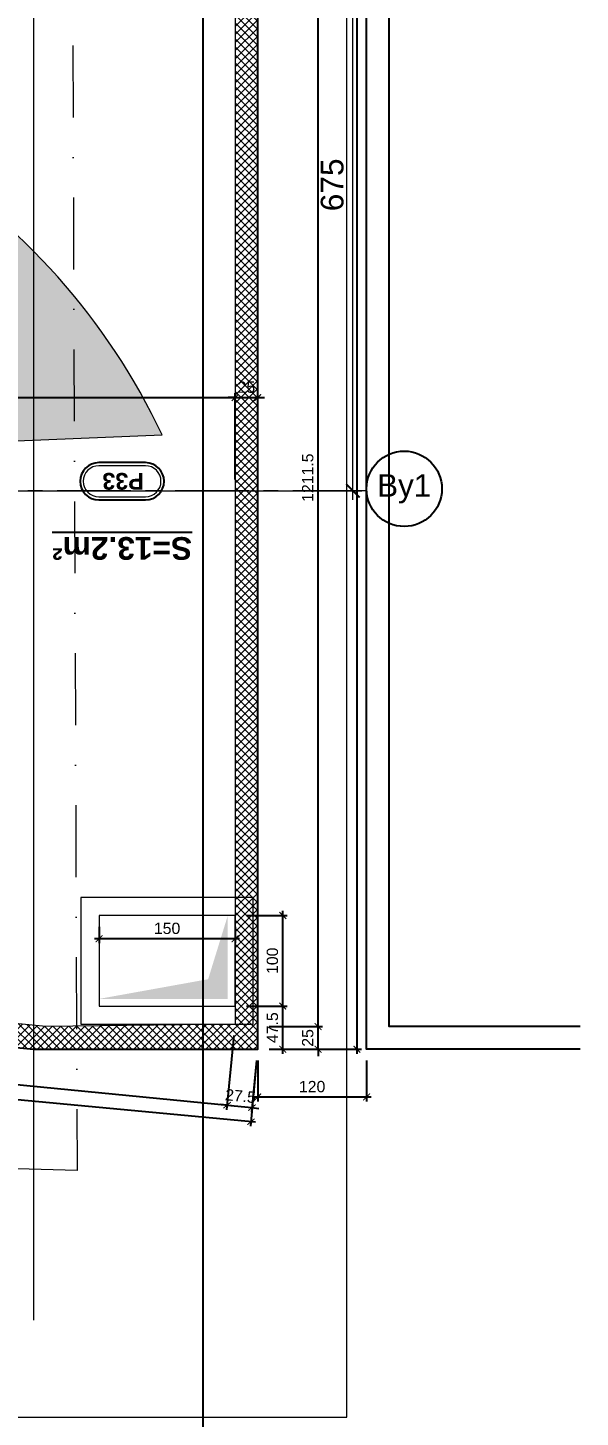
# Model space of a CAD drawing. Header units: centimetres. Extents: x 60496 to 66049, y -55119 to -48212.
# Drawn here: x 65439 to 66049, y -55119 to -53587 of the extents above; entities that cross this region are included whole.
import ezdxf
from ezdxf.enums import TextEntityAlignment as Align

# ---------------------------------------------------------------- set-up
doc = ezdxf.new("R2010")
doc.units = ezdxf.units.CM
doc.header["$LTSCALE"] = 50
doc.header["$MEASUREMENT"] = 0
for name, pattern in [('23486-A01$0${ Chain Double-Dash }', [0]), ('AXES', [2, 1.25, -0.25, 0.25, -0.25]), ('CACHE', [0.375, 0.25, -0.125]), ('CONTINU', [0]), ('Dot & Dashed', [335.138881, 158.75, -88.194444, 0, -88.194437])]:
    doc.linetypes.add(name, pattern=pattern)
doc.layers.get('0').update_dxf_attribs({"color": 8})
for name, color, linetype in [('AXES', 10, 'AXES'), ('BETON COUPE', 3, 'CONTINU'), ('BORD', 5, 'Continuous'), ('COTE 50ème', 1, 'Continuous'), ('OMBRE', 253, 'Continuous'), ('PILIER', 7, 'Continuous'), ('TEXTE', 7, 'Continuous')]:
    doc.layers.add(name, color=color, linetype=linetype)
for name, color, linetype, lineweight in [('BETON CACHE', 4, 'CACHE', 5), ('BETON HACHURE', 253, 'Continuous', 13), ('EXISTANT BORD', 251, 'Continuous', 60), ('EXISTANT COUPE', 251, 'Continuous', 40), ('MACONNERIE COUPE', 7, 'Continuous', 30)]:
    doc.layers.add(name, color=color, linetype=linetype, lineweight=lineweight)
doc.layers.add('FMULT', color=150, linetype='Continuous', plot=False)
doc.layers.add('HORS GEL', color=7, linetype='CACHE', lineweight=15, true_color=0x00661a)
doc.layers.add('New_2D Drafting - General_Pen_No__4', color=252, linetype='Continuous', lineweight=13, true_color=0x696969)
doc.styles.add('BRMNAMES', font='swisseb.ttf', dxfattribs={"height": 20})
doc.styles.add('FN_TEXT_1.50', font='arial.ttf', dxfattribs={"height": 10})
doc.styles.add('RS_TEXT_1.50', font='arial.ttf', dxfattribs={"height": 12.5})
doc.styles.add('RS_TXT_100', font='arial.ttf', dxfattribs={"height": 25})
doc.styles.add('RS_TXT_50', font='arial.ttf', dxfattribs={"height": 12.5})
doc.dimstyles.new('RS_100CM_LINEAIRE', dxfattribs={"dimscale": 10, "dimtxt": 25, "dimasz": 1.5, "dimexe": 1, "dimexo": 2.5, "dimgap": 1, "dimtad": 1, "dimdec": 1, "dimrnd": 0.5, "dimdsep": 46, "dimtxsty": 'RS_TXT_100', "dimblk1": 'ARCHTICK', "dimblk2": 'ARCHTICK', "dimsah": 1, "dimcen": 2.5, "dimdle": 1, "dimclrt": 4, "dimadec": 0, "dimazin": 2, "dimtfac": 1, "dimtdec": 1, "dimtix": 1, "dimtmove": 2, "dimatfit": 3, "dimfxl": 1, "dimtolj": 1, "dimtzin": 0, "dimarcsym": 0})
doc.dimstyles.new('RS_50CM_LINEAIRE', dxfattribs={"dimscale": 5, "dimtxt": 12.5, "dimasz": 1.5, "dimexe": 1, "dimexo": 2.5, "dimgap": 1, "dimtad": 1, "dimdec": 1, "dimrnd": 0.5, "dimdsep": 46, "dimtxsty": 'RS_TXT_50', "dimblk1": 'ARCHTICK', "dimblk2": 'ARCHTICK', "dimsah": 1, "dimcen": 2.5, "dimdle": 1, "dimclrt": 4, "dimadec": 0, "dimazin": 2, "dimtfac": 1, "dimtdec": 1, "dimtix": 1, "dimtmove": 2, "dimatfit": 3, "dimfxl": 1, "dimtolj": 1, "dimtzin": 0, "dimarcsym": 0})

# ---------------------------------------------------------------- blocks, each defined once
blk = doc.blocks.new('AXES_FN')
at = {"color": 0, "linetype": 'Continuous'}
blk.add_circle((0, 15), 22.18, dxfattribs=at)
at = {"color": 0, "style": 'FN_TEXT_1.50'}
blk.add_attdef('AXES', text='', height=12.5, dxfattribs=at).set_placement((-48.89, 20.63), align=Align.MIDDLE_CENTER)
blk = doc.blocks.new('_ArchTick')
at = {"color": 0, "linetype": 'ByBlock', "const_width": 0.15}
blk.add_lwpolyline([(-0.5, -0.5), (0.5, 0.5)], dxfattribs=at)
blk = doc.blocks.new('*D151')
at = {"layer": 'AXES', "color": 0, "linetype": 'Continuous', "lineweight": -2, "ltscale": 0.5, "transparency": 16777216}
for p, q in [((74583.4, -44454.7), (75353.4, -44454.7)), ((75343.4, -45139.7), (75343.4, -44444.7)), ((74583.4, -45129.7), (75353.4, -45129.7))]:
    blk.add_line(p, q, dxfattribs=at)
at = {"layer": 'Defpoints', "color": 0, "linetype": 'Continuous', "ltscale": 0.5, "transparency": 16777216}
for p in [(74558.4, -44454.7), (75343.4, -44454.7), (74558.4, -45129.7)]:
    blk.add_point(p, dxfattribs=at)
at = {"layer": 'AXES', "color": 0, "linetype": 'Continuous', "lineweight": -2, "ltscale": 0.5, "transparency": 16777216, "xscale": 15, "yscale": 15, "zscale": 15}
for p, rotation in [((75343.4, -44454.7), 90), ((75343.4, -45129.7), 270)]:
    blk.add_blockref('_ArchTick', p, dxfattribs=dict(at, rotation=rotation))
at = {"layer": 'AXES', "color": 4, "linetype": 'Continuous', "lineweight": 5, "ltscale": 0.5, "transparency": 16777216, "insert": (75320.6, -44792.2), "char_height": 25, "attachment_point": 5, "rotation": 90, "style": 'RS_TXT_100'}
blk.add_mtext('\\A1;675', dxfattribs=at)
blk = doc.blocks.new('*D1339')
at = {"layer": 'COTE 50ème', "color": 0, "lineweight": -2, "ltscale": 0.5, "transparency": 16777216}
for p, q in [((65720.5, -54718.5), (65720.5, -54660.9)), ((65680.4, -54665.9), (65725.5, -54665.9)), ((65705.4, -54713.5), (65725.5, -54713.5))]:
    blk.add_line(p, q, dxfattribs=at)
at = {"layer": 'Defpoints', "color": 0, "ltscale": 0.5, "transparency": 16777216}
for p in [(65667.9, -54665.9), (65720.5, -54665.9), (65692.9, -54713.5)]:
    blk.add_point(p, dxfattribs=at)
at = {"layer": 'COTE 50ème', "color": 0, "lineweight": -2, "ltscale": 0.5, "transparency": 16777216, "xscale": 7.5, "yscale": 7.5, "zscale": 7.5}
for p, rotation in [((65720.5, -54665.9), 90), ((65720.5, -54713.5), 270)]:
    blk.add_blockref('_ArchTick', p, dxfattribs=dict(at, rotation=rotation))
at = {"layer": 'COTE 50ème', "color": 4, "ltscale": 0.5, "transparency": 16777216, "insert": (65709.1, -54689.7), "char_height": 12.5, "attachment_point": 5, "rotation": 90, "style": 'RS_TXT_50'}
blk.add_mtext('\\A1;47.5', dxfattribs=at)
blk = doc.blocks.new('*D1340')
at = {"layer": 'COTE 50ème', "color": 0, "lineweight": -2, "ltscale": 0.5, "transparency": 16777216}
for p, q in [((65680.4, -54565.9), (65725.5, -54565.9)), ((65720.5, -54670.9), (65720.5, -54560.9)), ((65680.4, -54665.9), (65725.5, -54665.9))]:
    blk.add_line(p, q, dxfattribs=at)
at = {"layer": 'Defpoints', "color": 0, "ltscale": 0.5, "transparency": 16777216}
for p in [(65667.9, -54565.9), (65720.5, -54565.9), (65667.9, -54665.9)]:
    blk.add_point(p, dxfattribs=at)
at = {"layer": 'COTE 50ème', "color": 0, "lineweight": -2, "ltscale": 0.5, "transparency": 16777216, "xscale": 7.5, "yscale": 7.5, "zscale": 7.5}
for p, rotation in [((65720.5, -54565.9), 90), ((65720.5, -54665.9), 270)]:
    blk.add_blockref('_ArchTick', p, dxfattribs=dict(at, rotation=rotation))
at = {"layer": 'COTE 50ème', "color": 4, "ltscale": 0.5, "transparency": 16777216, "insert": (65709.1, -54615.9), "char_height": 12.5, "attachment_point": 5, "rotation": 90, "style": 'RS_TXT_50'}
blk.add_mtext('\\A1;100', dxfattribs=at)
blk = doc.blocks.new('*D979')
at = {"layer": 'COTE 50ème', "color": 0, "lineweight": -2, "ltscale": 0.5, "transparency": 16777216}
for p, q in [((64723, -54059.9), (64723, -53989.5)), ((65667.9, -54084.9), (65667.9, -53989.5)), ((64718, -53994.5), (65672.9, -53994.5))]:
    blk.add_line(p, q, dxfattribs=at)
at = {"layer": 'Defpoints', "color": 0, "ltscale": 0.5, "transparency": 16777216}
for p in [(65667.9, -53994.5), (64723, -54072.4), (65667.9, -54097.4)]:
    blk.add_point(p, dxfattribs=at)
at = {"layer": 'COTE 50ème', "color": 0, "lineweight": -2, "ltscale": 0.5, "transparency": 16777216, "xscale": 7.5, "yscale": 7.5, "zscale": 7.5, "rotation": 180}
blk.add_blockref('_ArchTick', (64723, -53994.5), dxfattribs=at)
at = {"layer": 'COTE 50ème', "color": 0, "lineweight": -2, "ltscale": 0.5, "transparency": 16777216, "xscale": 7.5, "yscale": 7.5, "zscale": 7.5}
blk.add_blockref('_ArchTick', (65667.9, -53994.5), dxfattribs=at)
at = {"layer": 'COTE 50ème', "color": 4, "ltscale": 0.5, "transparency": 16777216, "insert": (65195.4, -53983.1), "char_height": 12.5, "attachment_point": 5, "style": 'RS_TXT_50'}
blk.add_mtext('\\A1;945', dxfattribs=at)
blk = doc.blocks.new('*D980')
at = {"layer": 'COTE 50ème', "color": 0, "lineweight": -2, "ltscale": 0.5, "transparency": 16777216}
for p, q in [((65667.9, -54084.9), (65667.9, -53989.5)), ((65692.9, -54084.9), (65692.9, -53989.5)), ((65667.9, -53994.5), (65660.4, -53994.5)), ((65667.9, -53994.5), (65692.9, -53994.5)), ((65692.9, -53994.5), (65700.4, -53994.5))]:
    blk.add_line(p, q, dxfattribs=at)
at = {"layer": 'Defpoints', "color": 0, "ltscale": 0.5, "transparency": 16777216}
for p in [(65692.9, -53994.5), (65667.9, -54097.4), (65692.9, -54097.4)]:
    blk.add_point(p, dxfattribs=at)
at = {"layer": 'COTE 50ème', "color": 0, "lineweight": -2, "ltscale": 0.5, "transparency": 16777216, "xscale": 7.5, "yscale": 7.5, "zscale": 7.5}
blk.add_blockref('_ArchTick', (65667.9, -53994.5), dxfattribs=at)
at = {"layer": 'COTE 50ème', "color": 0, "lineweight": -2, "ltscale": 0.5, "transparency": 16777216, "xscale": 7.5, "yscale": 7.5, "zscale": 7.5, "rotation": 180}
blk.add_blockref('_ArchTick', (65692.9, -53994.5), dxfattribs=at)
at = {"layer": 'COTE 50ème', "color": 4, "ltscale": 0.5, "transparency": 16777216, "insert": (65680.4, -53983.1), "char_height": 12.5, "attachment_point": 5, "style": 'RS_TXT_50'}
blk.add_mtext('\\A1;25', dxfattribs=at)
blk = doc.blocks.new('*D936')
at = {"layer": 'COTE 50ème', "color": 0, "lineweight": -2, "ltscale": 0.5, "transparency": 16777216}
for p, q in [((65705.4, -54688.5), (65764.5, -54688.5)), ((65759.5, -54688.5), (65759.5, -54681)), ((65759.5, -54713.5), (65759.5, -54688.5)), ((65705.4, -54713.5), (65764.5, -54713.5)), ((65759.5, -54713.5), (65759.5, -54721))]:
    blk.add_line(p, q, dxfattribs=at)
at = {"layer": 'Defpoints', "color": 0, "ltscale": 0.5, "transparency": 16777216}
for p in [(65692.9, -54688.5), (65759.5, -54688.5), (65692.9, -54713.5)]:
    blk.add_point(p, dxfattribs=at)
at = {"layer": 'COTE 50ème', "color": 0, "lineweight": -2, "ltscale": 0.5, "transparency": 16777216, "xscale": 7.5, "yscale": 7.5, "zscale": 7.5}
for p, rotation in [((65759.5, -54688.5), 270), ((65759.5, -54713.5), 90)]:
    blk.add_blockref('_ArchTick', p, dxfattribs=dict(at, rotation=rotation))
at = {"layer": 'COTE 50ème', "color": 4, "ltscale": 0.5, "transparency": 16777216, "insert": (65748.1, -54701), "char_height": 12.5, "attachment_point": 5, "rotation": 90, "style": 'RS_TXT_50'}
blk.add_mtext('\\A1;25', dxfattribs=at)
blk = doc.blocks.new('*D937')
at = {"layer": 'COTE 50ème', "color": 0, "lineweight": -2, "ltscale": 0.5, "transparency": 16777216}
for p, q in [((65680.4, -53477.2), (65764.5, -53477.2)), ((65759.5, -54693.5), (65759.5, -53472.2)), ((65705.4, -54688.5), (65764.5, -54688.5))]:
    blk.add_line(p, q, dxfattribs=at)
at = {"layer": 'Defpoints', "color": 0, "ltscale": 0.5, "transparency": 16777216}
for p in [(65667.9, -53477.2), (65759.5, -53477.2), (65692.9, -54688.5)]:
    blk.add_point(p, dxfattribs=at)
at = {"layer": 'COTE 50ème', "color": 0, "lineweight": -2, "ltscale": 0.5, "transparency": 16777216, "xscale": 7.5, "yscale": 7.5, "zscale": 7.5}
for p, rotation in [((65759.5, -53477.2), 90), ((65759.5, -54688.5), 270)]:
    blk.add_blockref('_ArchTick', p, dxfattribs=dict(at, rotation=rotation))
at = {"layer": 'COTE 50ème', "color": 4, "ltscale": 0.5, "transparency": 16777216, "insert": (65748.1, -54082.9), "char_height": 12.5, "attachment_point": 5, "rotation": 90, "style": 'RS_TXT_50'}
blk.add_mtext('\\A1;1211.5', dxfattribs=at)
blk = doc.blocks.new('*D944')
at = {"layer": 'COTE 50ème', "color": 0, "lineweight": -2, "ltscale": 0.5, "transparency": 16777216}
for p, q in [((65705.4, -49527.2), (65807.3, -49527.2)), ((65802.3, -49522.2), (65802.3, -54718.5)), ((65705.4, -54713.5), (65807.3, -54713.5))]:
    blk.add_line(p, q, dxfattribs=at)
at = {"layer": 'Defpoints', "color": 0, "ltscale": 0.5, "transparency": 16777216}
for p in [(65692.9, -49527.2), (65692.9, -54713.5), (65802.3, -54713.5)]:
    blk.add_point(p, dxfattribs=at)
at = {"layer": 'COTE 50ème', "color": 0, "lineweight": -2, "ltscale": 0.5, "transparency": 16777216, "xscale": 7.5, "yscale": 7.5, "zscale": 7.5}
for p, rotation in [((65802.3, -49527.2), 90), ((65802.3, -54713.5), 270)]:
    blk.add_blockref('_ArchTick', p, dxfattribs=dict(at, rotation=rotation))
at = {"layer": 'COTE 50ème', "color": 4, "ltscale": 0.5, "transparency": 16777216, "insert": (65790.9, -52120.4), "char_height": 12.5, "attachment_point": 5, "rotation": 90, "style": 'RS_TXT_50'}
blk.add_mtext('\\A1;5186.5', dxfattribs=at)
blk = doc.blocks.new('*D923')
at = {"layer": 'COTE 50ème', "color": 0, "lineweight": -2, "ltscale": 0.5, "transparency": 16777216}
for p, q in [((64659.2, -54622.5), (64653.4, -54681.5)), ((64649, -54676), (65664.1, -54775.7)), ((65666.6, -54698.4), (65658.6, -54780.2))]:
    blk.add_line(p, q, dxfattribs=at)
at = {"layer": 'Defpoints', "color": 0, "ltscale": 0.5, "transparency": 16777216}
for p in [(64660.5, -54610.1), (65667.9, -54685.9), (65659.1, -54775.2)]:
    blk.add_point(p, dxfattribs=at)
at = {"layer": 'COTE 50ème', "color": 0, "lineweight": -2, "ltscale": 0.5, "transparency": 16777216, "xscale": 7.5, "yscale": 7.5, "zscale": 7.5}
for p, rotation in [((64653.9, -54676.5), 174.3913441653857), ((65659.1, -54775.2), 354.3913441653856)]:
    blk.add_blockref('_ArchTick', p, dxfattribs=dict(at, rotation=rotation))
at = {"layer": 'COTE 50ème', "color": 4, "ltscale": 0.5, "transparency": 16777216, "insert": (65157.6, -54714.5), "char_height": 12.5, "attachment_point": 5, "rotation": 354.3913, "style": 'RS_TXT_50'}
blk.add_mtext('\\A1;1010', dxfattribs=at)
blk = doc.blocks.new('*D924')
at = {"layer": 'COTE 50ème', "color": 0, "lineweight": -2, "ltscale": 0.5, "transparency": 16777216}
for p, q in [((65666.6, -54698.4), (65658.6, -54780.2)), ((65691.6, -54725.9), (65686.1, -54782.9)), ((65659.1, -54775.2), (65651.6, -54774.5)), ((65659.1, -54775.2), (65686.5, -54777.9)), ((65686.5, -54777.9), (65694, -54778.7))]:
    blk.add_line(p, q, dxfattribs=at)
at = {"layer": 'Defpoints', "color": 0, "ltscale": 0.5, "transparency": 16777216}
for p in [(65667.9, -54685.9), (65692.9, -54713.5), (65686.5, -54777.9)]:
    blk.add_point(p, dxfattribs=at)
at = {"layer": 'COTE 50ème', "color": 0, "lineweight": -2, "ltscale": 0.5, "transparency": 16777216, "xscale": 7.5, "yscale": 7.5, "zscale": 7.5}
for p, rotation in [((65659.1, -54775.2), 354.3913441653856), ((65686.5, -54777.9), 174.3913441653857)]:
    blk.add_blockref('_ArchTick', p, dxfattribs=dict(at, rotation=rotation))
at = {"layer": 'COTE 50ème', "color": 4, "ltscale": 0.5, "transparency": 16777216, "insert": (65673.9, -54765.2), "char_height": 12.5, "attachment_point": 5, "rotation": 354.3913, "style": 'RS_TXT_50'}
blk.add_mtext('\\A1;27.5', dxfattribs=at)
blk = doc.blocks.new('*D925')
at = {"layer": 'COTE 50ème', "color": 0, "lineweight": -2, "ltscale": 0.5, "transparency": 16777216}
for p, q in [((60878.7, -54276.4), (60871.9, -54348.8)), ((65690.4, -54793.9), (60867.4, -54343.4)), ((65691.7, -54726), (65684.9, -54798.4))]:
    blk.add_line(p, q, dxfattribs=at)
at = {"layer": 'Defpoints', "color": 0, "ltscale": 0.5, "transparency": 16777216}
for p in [(60879.8, -54263.9), (60872.4, -54343.9), (65692.9, -54713.5)]:
    blk.add_point(p, dxfattribs=at)
at = {"layer": 'COTE 50ème', "color": 0, "lineweight": -2, "ltscale": 0.5, "transparency": 16777216, "xscale": 7.5, "yscale": 7.5, "zscale": 7.5}
for p, rotation in [((60872.4, -54343.9), 174.6634725925406), ((65685.4, -54793.5), 354.6634725925406)]:
    blk.add_blockref('_ArchTick', p, dxfattribs=dict(at, rotation=rotation))
at = {"layer": 'COTE 50ème', "color": 4, "ltscale": 0.5, "transparency": 16777216, "insert": (63279.9, -54557.3), "char_height": 12.5, "attachment_point": 5, "rotation": 354.6635, "style": 'RS_TXT_50'}
blk.add_mtext('\\A1;4834', dxfattribs=at)
blk = doc.blocks.new('*D1365')
at = {"layer": 'COTE 50ème', "color": 0, "lineweight": -2, "ltscale": 0.5, "transparency": 16777216}
for p, q in [((65517.9, -54578.4), (65517.9, -54596.5)), ((65667.9, -54578.4), (65667.9, -54596.5)), ((65672.9, -54591.5), (65512.9, -54591.5))]:
    blk.add_line(p, q, dxfattribs=at)
at = {"layer": 'Defpoints', "color": 0, "ltscale": 0.5, "transparency": 16777216}
for p in [(65517.9, -54565.9), (65667.9, -54565.9), (65517.9, -54591.5)]:
    blk.add_point(p, dxfattribs=at)
at = {"layer": 'COTE 50ème', "color": 0, "lineweight": -2, "ltscale": 0.5, "transparency": 16777216, "xscale": 7.5, "yscale": 7.5, "zscale": 7.5, "rotation": 180}
blk.add_blockref('_ArchTick', (65517.9, -54591.5), dxfattribs=at)
at = {"layer": 'COTE 50ème', "color": 0, "lineweight": -2, "ltscale": 0.5, "transparency": 16777216, "xscale": 7.5, "yscale": 7.5, "zscale": 7.5}
blk.add_blockref('_ArchTick', (65667.9, -54591.5), dxfattribs=at)
at = {"layer": 'COTE 50ème', "color": 4, "ltscale": 0.5, "transparency": 16777216, "insert": (65592.9, -54580.2), "char_height": 12.5, "attachment_point": 5, "style": 'RS_TXT_50'}
blk.add_mtext('\\A1;150', dxfattribs=at)
blk = doc.blocks.new('PILIER')
at = {"color": 252}
blk.add_lwpolyline([(1.563, 1.2), (-1.437, 1.2, 1), (-1.437, -1.2), (1.563, -1.2, 1), (1.563, 1.2, -1)], format="xyb", dxfattribs=at)
at = {"color": 10, "lineweight": 20}
blk.add_lwpolyline([(1.563, 1), (-1.437, 1, 1), (-1.437, -1), (1.563, -1, 1)], format="xyb", close=True, dxfattribs=at)
at = {"color": 7, "style": 'BRMNAMES'}
blk.add_attdef('PILIER_TEXTE', text='', height=1.076, dxfattribs=at).set_placement((0, 0), align=Align.MIDDLE_CENTER)
blk = doc.blocks.new('*D1373')
at = {"layer": 'BETON COUPE', "color": 0, "lineweight": -2, "ltscale": 0.5, "transparency": 16777216}
for p, q in [((65692.9, -54726), (65692.9, -54771.1)), ((65812.9, -54726), (65812.9, -54771.1)), ((65687.9, -54766.1), (65817.9, -54766.1))]:
    blk.add_line(p, q, dxfattribs=at)
at = {"layer": 'Defpoints', "color": 0, "ltscale": 0.5, "transparency": 16777216}
for p in [(65692.9, -54713.5), (65812.9, -54713.5), (65812.9, -54766.1)]:
    blk.add_point(p, dxfattribs=at)
at = {"layer": 'BETON COUPE', "color": 0, "lineweight": -2, "ltscale": 0.5, "transparency": 16777216, "xscale": 7.5, "yscale": 7.5, "zscale": 7.5, "rotation": 180}
blk.add_blockref('_ArchTick', (65692.9, -54766.1), dxfattribs=at)
at = {"layer": 'BETON COUPE', "color": 0, "lineweight": -2, "ltscale": 0.5, "transparency": 16777216, "xscale": 7.5, "yscale": 7.5, "zscale": 7.5}
blk.add_blockref('_ArchTick', (65812.9, -54766.1), dxfattribs=at)
at = {"layer": 'BETON COUPE', "color": 4, "ltscale": 0.5, "transparency": 16777216, "insert": (65752.9, -54754.8), "char_height": 12.5, "attachment_point": 5, "style": 'RS_TXT_50'}
blk.add_mtext('\\A1;120', dxfattribs=at)
blk = doc.blocks.new('A$Ce9568e5d')
at = {"layer": 'AXES', "lineweight": 5, "ltscale": 1.3}
blk.add_line((3195, -3235), (-1985, -3235), dxfattribs=at)
at = {"layer": 'HORS GEL', "linetype": '23486-A01$0${ Chain Double-Dash }', "ltscale": 1.2}
blk.add_line((2827.5, 1580), (2827.5, -4150), dxfattribs=at)
at = {"layer": 'AXES', "linetype": 'ByBlock'}
ref = blk.add_blockref('AXES_FN', (3208.4, -3232.83), dxfattribs=dict(at, xscale=1.875, yscale=1.875, zscale=1.875, rotation=270))
ref.add_attrib('AXES', 'By1', dxfattribs={"layer": '0', "color": 0, "height": 24.75, "style": 'RS_TEXT_1.50'}).set_placement((3236.53, -3232.83), align=Align.MIDDLE)
at = {"layer": 'AXES', "linetype": 'Continuous', "lineweight": 5, "ltscale": 0.5}
dim = blk.add_linear_dim(base=(3179.95, -2560), p1=(2395, -3235), p2=(2395, -2560), angle=270, dimstyle='RS_100CM_LINEAIRE', dxfattribs=at)
dim.commit()
dim.dimension.update_dxf_attribs({"geometry": '*D151', "text_midpoint": (3157.18, -2897.5), "insert": (-72163.45, 41894.73)})

msp = doc.modelspace()

# ---------------------------------------------------------------- hatches: boundary and pattern name
at = {"layer": 'BETON HACHURE', "transparency": 33554585}
h = msp.add_hatch(dxfattribs=at)
h.set_pattern_fill('ANSI37', color=256, scale=50, angle=270, style=0)
h.set_pattern_definition([(315, (-1160.4855, 19655.393), (4.4194174, 4.4194174), []), (45, (-1160.4855, 19655.393), (-4.4194174, 4.4194174), [])])
h.paths.add_polyline_path([(62772.95, -51847.22), (62797.95, -51847.22), (62797.95, -52172.22), (62772.95, -52172.22)], flags=0)
h.paths.add_polyline_path([(62772.95, -51847.22), (62797.95, -51847.22), (62797.95, -52172.22), (62772.95, -52172.22)], flags=0)
h.paths.add_polyline_path([(64952.95, -51987.36), (64952.95, -52037.36), (65032.95, -52037.36), (65032.95, -51987.36)], flags=0)
h.paths.add_polyline_path([(64572.95, -51987.36), (64572.95, -52037.36), (64652.95, -52037.36), (64652.95, -51987.36)], flags=0)
edge = h.paths.add_edge_path(flags=0)
edge.add_arc((64612.95, -50672.36), 40, 0, 360)
edge = h.paths.add_edge_path(flags=0)
edge.add_arc((64612.95, -49997.36), 40, 0, 360)
edge = h.paths.add_edge_path(flags=0)
edge.add_arc((64612.95, -51272.36), 40, 0, 360)
h.paths.add_polyline_path([(65692.87, -49527.22), (61269.11, -49527.22), (60879.82, -54263.92), (65445.45, -54713.51), (65692.87, -54713.51)])
edge = h.paths.add_edge_path(flags=0)
edge.add_arc((64612.95, -51272.36), 40, 0, 360)
h.paths.add_polyline_path([(63397.95, -49552.22), (63397.95, -49972.36), (63422.95, -49972.36), (63422.95, -49552.22), (64992.96, -49552.22), (64992.95, -51312.36), (65032.95, -51312.36), (65032.95, -49552.22), (65667.87, -49552.22), (65667.87, -53452.22), (65032.95, -53452.22), (65032.95, -52057.36), (64992.95, -52057.36), (64992.95, -53477.22), (65667.87, -53477.22), (65667.87, -54685.93), (65459.18, -54688.51), (64660.45, -54610.07), (64660.45, -54122.36), (64635.45, -54122.36), (64635.45, -54607.62), (63330.45, -54479.46), (63330.45, -54122.36), (63305.45, -54122.36), (63305.45, -54477.01), (62117.95, -54360.39), (62117.95, -54122.36), (62067.95, -54122.36), (62067.95, -54355.48), (60906.75, -54241.45), (61082.14, -52107.36), (61287.95, -52107.36), (61287.95, -52057.36), (61086.25, -52057.36), (61088.1, -52037.36), (61287.95, -52037.36), (61287.95, -51987.36), (61092.01, -51987.36), (61148.71, -51297.36), (61287.95, -51297.36), (61287.95, -51247.36), (61152.82, -51247.36), (61198.03, -50697.36), (61287.95, -50697.36), (61287.95, -50647.36), (61202.13, -50647.36), (61292.14, -49552.22), (62070.45, -49552.22), (62070.45, -49972.36), (62095.45, -49972.36), (62095.45, -49552.22)], flags=16)
h.paths.add_polyline_path([(64572.95, -51232.36), (64572.95, -51312.36), (64652.95, -51312.36), (64652.95, -51232.36)], flags=0)
at = {"layer": 'New_2D Drafting - General_Pen_No__4', "linetype": 'Continuous', "lineweight": 0, "true_color": 0xc7c8ca, "transparency": 33554546}
h = msp.add_hatch(color=9, dxfattribs=at)
edge = h.paths.add_edge_path()
edge.add_line((64367.95, -51124.86), (64367.95, -50634.86))
edge.add_arc((63907.95, -50634.86), 460, 0, 90)
edge.add_line((63907.95, -50174.86), (62122.95, -50174.86))
edge.add_arc((62122.95, -50634.86), 460, 90, 180)
edge.add_line((61662.95, -50634.86), (61662.95, -53323.54))
edge.add_arc((62122.95, -53323.54), 460, 180, 266.91954)
edge.add_line((62098.23, -53782.88), (64199.36, -53895.95))
edge.add_line((64199.36, -53895.95), (64906.1, -53933.99))
edge.add_arc((64899.76, -54067.76), 133.92, 4.03594, 87.28895, ccw=False)
edge.add_line((65033.35, -54058.33), (65587.47, -54035.81))
edge.add_arc((64922.41, -54349.93), 735.52, 25.28163, 89.98749)
edge.add_line((64922.57, -53614.41), (64699.15, -53602.39))
edge.add_arc((64717.95, -53252.89), 350, 180, 266.91954, ccw=False)
edge.add_line((64367.95, -53252.89), (64367.95, -52144.86))
edge.add_arc((64717.95, -52144.86), 350, 90, 180, ccw=False)
edge.add_line((64717.95, -51794.86), (64722.95, -51794.86))
edge.add_arc((64722.95, -52144.86), 350, 6.15064, 90, ccw=False)
edge.add_line((65070.94, -52107.36), (65667.87, -52107.36))
edge.add_line((65667.87, -52107.36), (65667.87, -49527.22))
edge.add_line((65667.87, -49527.22), (65072.95, -49527.22))
edge.add_line((65072.95, -49527.22), (65072.95, -51124.86))
edge.add_arc((64722.95, -51124.86), 350, -90, 0, ccw=False)
edge.add_line((64722.95, -51474.86), (64717.95, -51474.86))
edge.add_arc((64717.95, -51124.86), 350, 180, 270, ccw=False)
edge = h.paths.add_edge_path(flags=16)
edge.add_arc((63697.95, -53198), 350, -93.08046, 0, ccw=False)
edge.add_line((63679.15, -53547.49), (62314.15, -53474.03))
edge.add_arc((62332.95, -53124.54), 350, 180, 266.91954, ccw=False)
edge.add_line((61982.95, -53124.54), (61982.95, -50844.86))
edge.add_arc((62332.95, -50844.86), 350, 90, 180, ccw=False)
edge.add_line((62332.95, -50494.86), (63697.95, -50494.86))
edge.add_arc((63697.95, -50844.86), 350, 0, 90, ccw=False)
edge.add_line((64047.95, -50844.86), (64047.95, -53198))

# ---------------------------------------------------------------- linework, layer by layer
at = {"layer": 'BETON CACHE', "color": 232, "linetype": 'Dot & Dashed', "ltscale": 0.01}
msp.add_lwpolyline([(65493.58, -54847.46), (64180.34, -54807.71), (60833.09, -54401.92), (61234.19, -49521.26), (64883.47, -49407.74), (65472.87, -49414.31)], close=True, dxfattribs=at)
at = {"layer": 'BETON COUPE', "lineweight": 5}
msp.add_lwpolyline([(65692.87, -49527.22), (61269.11, -49527.22), (60879.82, -54263.92), (65445.45, -54713.51), (65692.87, -54713.51)], close=True, dxfattribs=at)
msp.add_lwpolyline([(65667.87, -49552.22), (65667.87, -53452.22), (65032.95, -53452.22), (65032.95, -52057.36), (64992.95, -52057.36), (64992.95, -53477.22), (65667.87, -53477.22), (65667.87, -54685.93), (65459.18, -54688.51), (64660.45, -54610.07), (64660.45, -54122.36), (64635.45, -54122.36), (64635.45, -54607.62), (63330.45, -54479.46), (63330.45, -54122.36), (63305.45, -54122.36), (63305.45, -54477.01), (62117.95, -54360.39)], dxfattribs=at)
at = {"layer": 'BETON COUPE', "ltscale": 0.5}
for points in [[(66048.67, -54713.51), (65812.87, -54713.51), (65812.87, -49673.86), (66038.01, -49673.86)], [(66048.67, -54688.51), (65837.87, -54688.51), (65837.87, -49698.86), (66038.01, -49698.86)]]:
    msp.add_lwpolyline(points, dxfattribs=at)
at = {"layer": 'BETON COUPE', "lineweight": 5, "ltscale": 0.5}
for points in [[(65497.87, -54685.93), (65687.87, -54685.93), (65687.87, -54545.93), (65497.87, -54545.93)], [(65517.87, -54665.93), (65667.87, -54665.93), (65667.87, -54565.93), (65517.87, -54565.93)]]:
    msp.add_lwpolyline(points, close=True, dxfattribs=at)
at = {"layer": 'BORD'}
msp.add_lwpolyline([(65692.87, -52048.35), (61061.91, -52048.35), (60879.82, -54263.92), (65445.45, -54713.51), (65692.87, -54713.51)], close=True, dxfattribs=at)
at = {"layer": 'COTE 50ème', "ltscale": 0.5}
msp.add_xline((65632.87, -52097.47), (0, 1), dxfattribs=at)
at = {"layer": 'EXISTANT BORD', "lineweight": 25, "ltscale": 0.5}
msp.add_lwpolyline([(65692.87, -54713.51), (65692.87, -54713.51), (65692.87, -49527.22), (65692.87, -49527.22)], dxfattribs=at)
at = {"layer": 'EXISTANT COUPE', "lineweight": 5}
msp.add_lwpolyline([(61662.95, -50634.86), (61662.95, -53323.54, 0.3985526), (62098.23, -53782.88), (64199.36, -53895.95), (64906.1, -53933.99, -0.380129), (65033.35, -54058.33), (65587.47, -54035.81, 0.2900814), (64922.57, -53614.41), (64699.15, -53602.39, -0.3985526), (64367.95, -53252.89), (64367.95, -52144.86, -0.4142136), (64717.95, -51794.86), (64722.95, -51794.86, -0.3831101), (65070.94, -52107.36), (65627.87, -52107.36), (65627.87, -49527.22)], format="xyb", dxfattribs=at)
at = {"layer": 'FMULT', "lineweight": 5, "ltscale": 0.5}
msp.add_lwpolyline([(60495.53, -55119.47), (65791.29, -55119.47), (65791.29, -48775.25), (60495.53, -48775.25)], close=True, dxfattribs=at)
at = {"layer": 'OMBRE'}
for points in [[(65659.87, -54565.93), (65659.87, -54657.93), (65638.17, -54636.23)], [(65659.87, -54657.93), (65638.17, -54636.23), (65517.87, -54657.93)]]:
    msp.add_solid(points, dxfattribs=at)

# ---------------------------------------------------------------- block references
at = {"layer": 'MACONNERIE COUPE', "lineweight": 5, "ltscale": 0.5}
msp.add_blockref('A$Ce9568e5d', (62617.95, -50862.36), dxfattribs=at)
at = {"layer": 'PILIER', "xscale": 17.145, "yscale": 17.145, "zscale": 17.145, "rotation": 180}
msp.add_blockref('PILIER', (65544.37, -54086.9), dxfattribs=at).add_auto_attribs({'PILIER_TEXTE': 'P33'})

# ---------------------------------------------------------------- texts
at = {"layer": 'TEXTE', "insert": (65543.29, -54160.76), "char_height": 25, "width": 958.4363, "attachment_point": 5, "rotation": 180, "style": 'RS_TEXT_1.50'}
msp.add_mtext('{\\fArial|b1|i0|c0|p34;\\LS=13.2m²}', dxfattribs=at)

# ---------------------------------------------------------------- dimensions: what is measured, and where the dimension line sits
at = {"layer": 'BETON COUPE', "ltscale": 0.5}
dim = msp.add_linear_dim(base=(65812.87, -54766.13), p1=(65692.87, -54713.51), p2=(65812.87, -54713.51), dimstyle='RS_50CM_LINEAIRE', dxfattribs=at)
dim.commit()
dim.dimension.update_dxf_attribs({"geometry": '*D1373', "text_midpoint": (65752.87, -54754.75)})
at = {"layer": 'COTE 50ème', "ltscale": 0.5}
for base, p1, p2, angle, picture, middle in [((65802.27, -54713.51), (65692.87, -49527.22), (65692.87, -54713.51), 90, '*D944', (65790.89, -52120.37)), ((65759.53, -53477.22), (65692.87, -54688.51), (65667.87, -53477.22), 90, '*D937', (65748.14, -54082.86)), ((65720.48, -54565.93), (65667.87, -54665.93), (65667.87, -54565.93), 90, '*D1340', (65709.1, -54615.93)), ((65659.1, -54775.22), (64660.45, -54610.07), (65667.87, -54685.93), 354.39134, '*D923', (65157.63, -54714.54)), ((65720.48, -54665.93), (65692.87, -54713.51), (65667.87, -54665.93), 90, '*D1339', (65709.12, -54689.72)), ((65686.55, -54777.92), (65667.87, -54685.93), (65692.87, -54713.51), 354.39134, '*D924', (65673.94, -54765.24)), ((65759.53, -54688.51), (65692.87, -54713.51), (65692.87, -54688.51), 90, '*D936', (65748.14, -54701.01))]:
    dim = msp.add_linear_dim(base=base, p1=p1, p2=p2, angle=angle, dimstyle='RS_50CM_LINEAIRE', dxfattribs=at)
    dim.commit()
    dim.dimension.update_dxf_attribs({"geometry": picture, "text_midpoint": middle})
for base, p1, p2, picture, middle in [((65667.87, -53994.51), (64722.95, -54072.36), (65667.87, -54097.36), '*D979', (65195.41, -53983.13)), ((65692.87, -53994.51), (65667.87, -54097.36), (65692.87, -54097.36), '*D980', (65680.37, -53983.13)), ((65517.87, -54591.54), (65667.87, -54565.93), (65517.87, -54565.93), '*D1365', (65592.87, -54580.16))]:
    dim = msp.add_linear_dim(base=base, p1=p1, p2=p2, dimstyle='RS_50CM_LINEAIRE', dxfattribs=at)
    dim.commit()
    dim.dimension.update_dxf_attribs({"geometry": picture, "text_midpoint": middle})
dim = msp.add_aligned_dim(p1=(65692.87, -54713.51), p2=(60879.82, -54263.92), distance=80.29, dimstyle='RS_50CM_LINEAIRE', dxfattribs=at)
dim.commit()
dim.dimension.update_dxf_attribs({"geometry": '*D925', "text_midpoint": (63279.94, -54557.32)})

doc.saveas('drawing.dxf')
